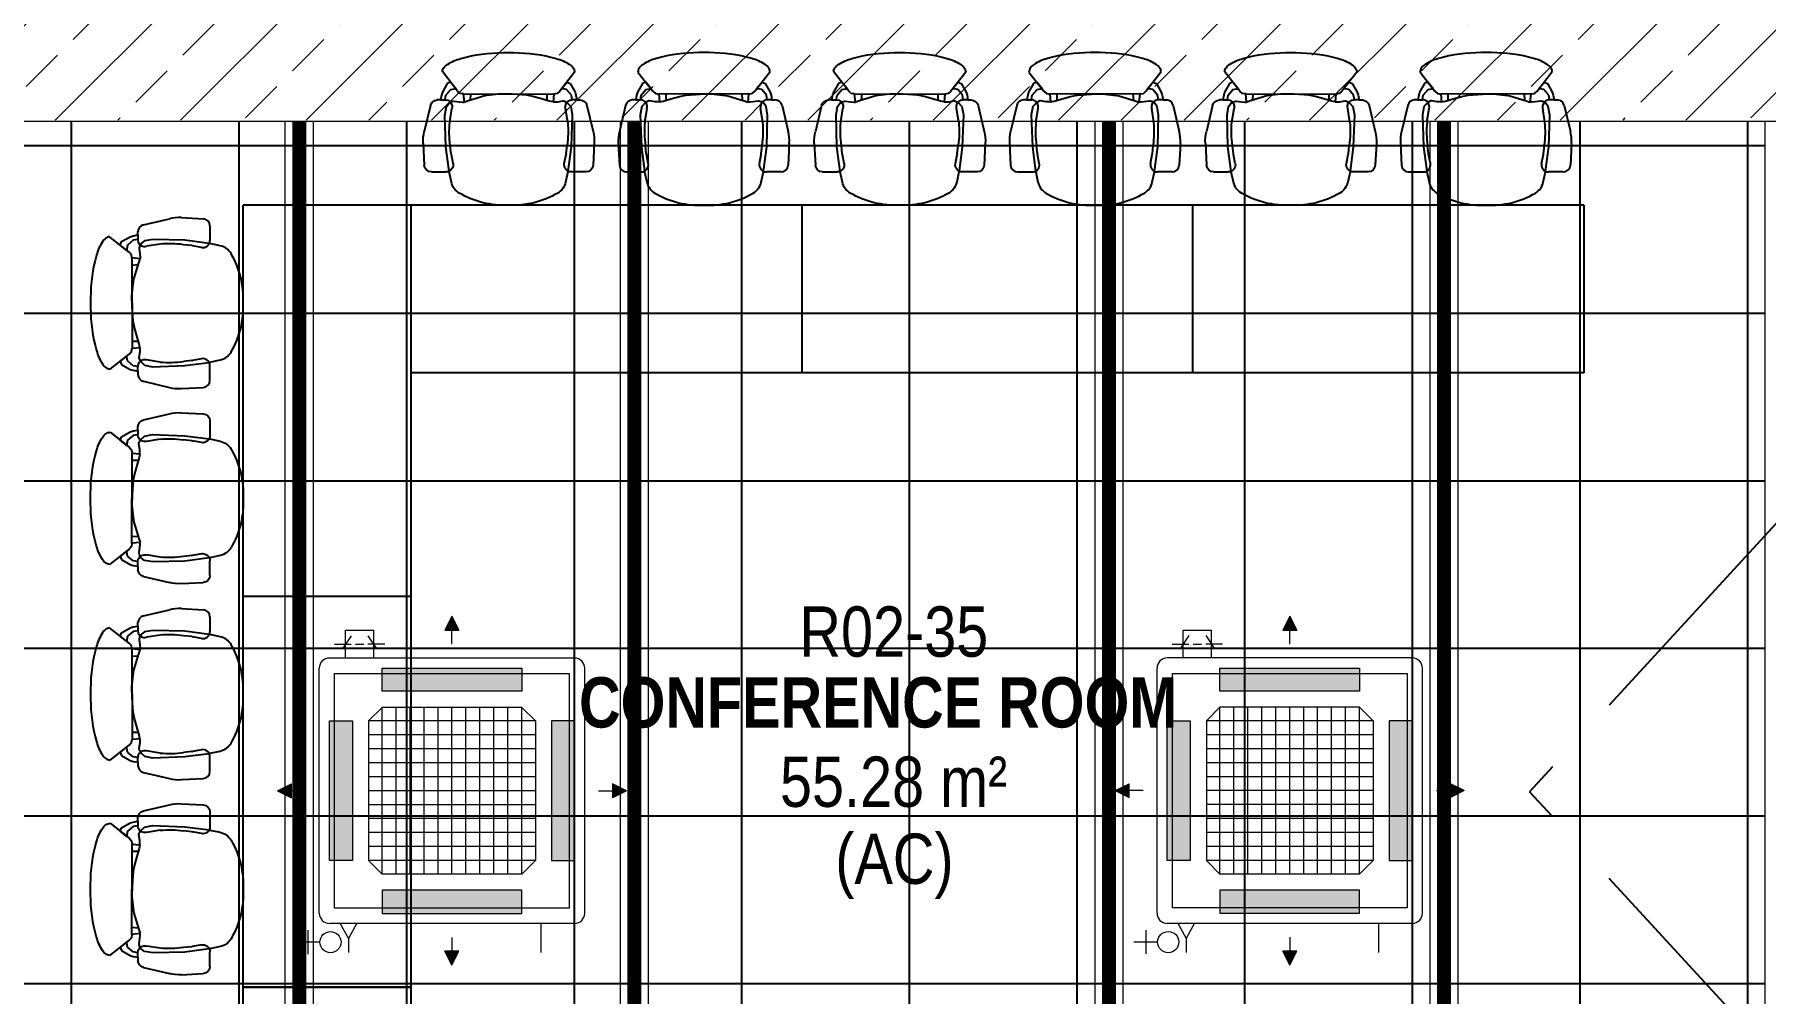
# Model space of a CAD drawing. Header units: millimetres. Extents: x -92759 to 184353, y -15225 to 86714.
# Drawn here: x 56005 to 62201, y 63894 to 67327 of the extents above; entities that cross this region are included whole.
import ezdxf

# ---------------------------------------------------------------- set-up
doc = ezdxf.new("R2010")
doc.units = ezdxf.units.MM
doc.linetypes.add('HIDDEN', pattern=[0.375, 0.25, -0.125])
doc.linetypes.add('IDA - Center 2', pattern=[1950, 450, -300, 900, -300])
for name, color, linetype in [('0-1', 9, 'Continuous'), ('A-_FURT----_E', 9, 'Continuous'), ('A-_ROOMNAME_A', 8, 'Continuous'), ('A-PATT-CONC', 8, 'Continuous'), ('E-legend', 1, 'Continuous'), ('M-_SANIFIXR_E', 9, 'Continuous'), ('M-ACMV_FCU', 5, 'Continuous'), ('PDF_M-_ACON----_E-N', 7, 'Continuous')]:
    doc.layers.add(name, color=color, linetype=linetype)
for name, color, linetype, lineweight in [('A--', 134, '500-1-RP', 25), ('HFI 9MM FPB', 94, 'Continuous', 5), ('M-ACMV_CDP', 190, 'DRAIN_PIPE', 25), ('M-ACMV_FCU-1', 86, 'Continuous', 9), ('M-ACMV_PWR', 1, 'REFRIGERANT', 25), ('M-ACMV_REF_PIPE', 134, '500-1-RP', 25), ('M-ACMV_VCD', 7, 'Continuous', 25)]:
    doc.layers.add(name, color=color, linetype=linetype, lineweight=lineweight)
doc.styles.add('Arial Narrow_2', font='ARIALN.TTF', dxfattribs={"height": 225})
doc.styles.add('Arial Narrow_B_1', font='ARIALNB.TTF', dxfattribs={"height": 300})
doc.styles.get("Standard").update_dxf_attribs({"font": 'arial.ttf'})
doc.linetypes.add('500-1-RP', pattern='A,0.75,-0.5,0.75,-0.5,0.75,-0.5,0.75,-1.7,["RP",Standard,S=1,R=0,X=-1,Y=-0.5],-1.7', length=7.9)
doc.linetypes.add('DRAIN_PIPE', pattern='A,0.5,-0.2,["D",Standard,S=0.1,R=0,X=-0.1,Y=-0.05],-0.25', length=0.95)
doc.linetypes.add('REFRIGERANT', pattern='A,15,-5.08,["R",Standard,S=2.54,R=0,X=-2.54,Y=-1.27],-5.08', length=25.16)

# ---------------------------------------------------------------- blocks, each defined once
blk = doc.blocks.new('HermanMiller_Seating_NewAeronWorkChairASize - A Size Low-Hgt Range Adj Std Tlt Hgt Adj Plus Pivot Arms Leather Armpads Basic Back Sup-8509503-2ND STOREY Copy 1')
at = {"layer": 'A-_FURT----_E'}
for p, q in [((-89.9, 243.1), (-89.6, 255.1)), ((-70.1, 279.3), (22.9, 301.4)), ((66, 305.3), (143.9, 301.4)), ((168, 276), (168, 223.2)), ((-120.9, 182.1), (-191.8, 236.5)), ((-153.3, 207.1), (-147.9, 219.2)), ((-127.5, 186.8), (-153.3, 207.1)), ((-147.9, 219.2), (-117.8, 236.6)), ((-127.3, 206.5), (-128.9, 193.8)), ((-128.9, 193.8), (-127.5, 186.8)), ((-106.6, 223.9), (-127.3, 206.5)), ((-117.8, 236.6), (-106.6, 239.8)), ((-106.6, 239.8), (-89.9, 243.1)), ((-90.2, 226.4), (-106.6, 223.9)), ((-89.9, 243.1), (-90.2, 226.4)), ((-81.7, 210), (-85.1, 196.7)), ((-85.1, 196.7), (-85.1, 194)), ((-85.1, 194), (-82.4, 175.4)), ((-66.2, 222.4), (-81.7, 210)), ((-35.1, 227.3), (-66.2, 222.4)), ((-9.4, 210.4), (-58.5, 202.6)), ((78, 224.5), (-35.1, 227.3)), ((103.4, 205), (73.2, 208.2)), ((165.1, 212.9), (78, 224.5)), ((137.6, 198.2), (105.6, 204.6)), ((167.5, 212.7), (165.1, 212.9)), ((205.1, 204.4), (167.5, 212.7)), ((-113, 172.8), (-120.9, 182.1)), ((-111.6, 160.8), (-113, 172.8)), ((-111.6, 160.8), (-110.3, -162.1)), ((-81.1, 158), (-111.6, 160.8)), ((-111.5, 135.5), (-88.4, 136.9)), ((-103.7, 85.1), (-86.4, 143.5)), ((-86.4, 143.5), (-81.1, 156.8)), ((-82.4, 175.4), (-81.1, 163.5)), ((-81.1, 163.5), (-81.1, 158)), ((-111.6, 25.3), (-105, 77.1)), ((-105, 77.1), (-103.7, 85.1)), ((-258.9, 18.3), (-258.9, 0)), ((-110.3, -13.3), (-111.6, 25.3)), ((-258.9, 0), (-258.9, -18.3)), ((-106.3, -65.1), (-110.3, -13.3)), ((-102.3, -87.7), (-106.3, -65.1)), ((-93, -118.3), (-102.3, -87.7)), ((-85.1, -146.2), (-93, -118.3)), ((-188.6, -236.8), (-120.9, -183.4)), ((-120.9, -183.4), (-113, -174.1)), ((-113, -174.1), (-110.3, -162.1)), ((-110.4, -136.9), (-87.7, -136.9)), ((-110.3, -162.1), (-82.4, -159.4)), ((-82.4, -175.4), (-86.4, -195.4)), ((-82.4, -159.5), (-85.1, -146.2)), ((-82.4, -159.4), (-82.4, -175.4)), ((-127.5, -188.3), (-153.3, -208.7)), ((-153.3, -208.7), (-147.9, -220.7)), ((-147.9, -220.7), (-117.8, -238.2)), ((-128.9, -195.3), (-127.5, -188.3)), ((-127.3, -208), (-128.9, -195.3)), ((-106.6, -225.5), (-127.3, -208)), ((-117.8, -238.2), (-106.6, -241.4)), ((-90.2, -228), (-106.6, -225.5)), ((-106.6, -241.4), (-89.9, -244.7)), ((-89.9, -244.7), (-90.2, -228)), ((-89.9, -244.7), (-89.6, -256.7)), ((-86.4, -195.4), (-86.4, -198)), ((-86.4, -198), (-80.8, -209.2)), ((-80.8, -209.2), (-66.5, -222.9)), ((-66.5, -222.9), (-36.8, -228.5)), ((-9.4, -212), (-58.5, -204.1)), ((-36.8, -228.5), (78.7, -224)), ((103.4, -206.6), (73.2, -209.8)), ((78.7, -224), (165.1, -212.9)), ((137.6, -199.8), (105.6, -206.2)), ((165.1, -212.9), (167.5, -212.7)), ((167.5, -212.7), (205, -204.5)), ((168, -277.6), (168, -224.7)), ((-70.1, -280.8), (22.9, -303)), ((66, -306.9), (143.9, -302.9))]:
    blk.add_line(p, q, dxfattribs=at)
for centre, radius, start, end in [((-64.2, 254.5), 25.4, 103.3925, 178.69805), ((58.2, 153.1), 152.4, 87.06433, 103.3925), ((142.6, 276), 25.4, 0, 87.06433), ((-65, 122.2), 179.6, 147.6103, 164.31464), ((-176.2, 192.7), 48, 126.19811, 147.6103), ((-188, 208.8), 28, 97.91291, 126.19811), ((-64.9, 227.2), 25.4, 181.63603, 262.725), ((-64.9, 227.2), 25.4, 262.725, 284.38139), ((23, -138.3), 350.2, 81.75637, 95.30328), ((100.6, 179.7), 25.4, 78.69007, 83.82982), ((142.6, 223.2), 25.4, 258.69007, 0), ((192.4, 146.3), 59.5, 30.44579, 77.65423), ((304.8, 18.3), 563.7, 164.31464, 180), ((-29.5, 15.8), 316.9, 357.13361, 30.44579), ((304.8, -18.3), 563.7, 180, 195.68536), ((-29.5, -15.8), 316.9, 329.55421, 2.86639), ((-65, -122.2), 179.6, 195.68536, 212.3897), ((192.4, -146.3), 59.5, 282.20527, 329.55421), ((-176.2, -192.7), 48, 212.3897, 233.80189), ((-188, -208.8), 28, 233.80189, 268.68643), ((-64.9, -228.8), 25.4, 97.275, 178.36397), ((-64.9, -228.8), 25.4, 75.61861, 97.275), ((23, 136.8), 350.2, 264.69672, 278.24363), ((100.6, -181.3), 25.4, 276.17018, 281.30993), ((142.6, -224.7), 25.4, 0, 101.30993), ((-64.2, -256.1), 25.4, 181.30195, 256.6075), ((58.2, -154.7), 152.4, 256.6075, 272.93567), ((142.6, -277.6), 25.4, 272.93567, 0)]:
    blk.add_arc(centre, radius, start, end, dxfattribs=at)
blk = doc.blocks.new('1599_FURN_RHH_BLK8 _NEW__2ND STY_dwg-10261561-BLK8_RHH_2ND STOREY PLAN')
at = {"layer": '0-1', "color": 8}
for p, q in [((-28749.8, -12625.1), (-33549.8, -12625.1)), ((-32949.8, -12625.1), (-32949.8, -15425.1)), ((-28749.8, -13225.1), (-32949.8, -13225.1))]:
    blk.add_line(p, q, dxfattribs=at)
at = {"layer": '0-1', "linetype": 'IDA - Center 2'}
for p in [(-27542.4, -13200.1), (-27542.4, -16250.1)]:
    blk.add_line(p, (-28944.3, -14725.1), dxfattribs=at)
at = {"layer": '0-1', "color": 8}
for points in [[(-32949.8, -15425.1), (-33549.8, -15425.1), (-33549.8, -12625.1)], [(-31549.8, -12625.1), (-31549.8, -13225.1)], [(-30149.8, -13225.1), (-30149.8, -12625.1)], [(-28749.8, -12625.1), (-28749.8, -13225.1)], [(-33549.8, -14025.1), (-32949.8, -14025.1)]]:
    blk.add_lwpolyline(points, dxfattribs=at)
blk.add_lwpolyline([(-32949.8, -16825.1), (-33549.8, -16825.1), (-33549.8, -15425.1), (-32949.8, -15425.1)], close=True, dxfattribs=at)
at = {"layer": 'A-_FURT----_E', "color": 8, "xscale": -1}
for p, rotation in [((-32599.8, -12338.1), 90), ((-31199.8, -12338.1), 90), ((-29799.8, -12338.1), 90), ((-33836.8, -13675.1), 180), ((-33836.8, -15075.1), 180)]:
    blk.add_blockref('HermanMiller_Seating_NewAeronWorkChairASize - A Size Low-Hgt Range Adj Std Tlt Hgt Adj Plus Pivot Arms Leather Armpads Basic Back Sup-8509503-2ND STOREY Copy 1', p, dxfattribs=dict(at, rotation=rotation))
at = {"layer": 'A-_FURT----_E', "color": 8, "rotation": 270}
for p in [(-31899.8, -12338.1), (-30499.8, -12338.1), (-29099.8, -12338.1)]:
    blk.add_blockref('HermanMiller_Seating_NewAeronWorkChairASize - A Size Low-Hgt Range Adj Std Tlt Hgt Adj Plus Pivot Arms Leather Armpads Basic Back Sup-8509503-2ND STOREY Copy 1', p, dxfattribs=at)
at = {"layer": 'A-_FURT----_E', "color": 8}
for p in [(-33836.8, -12975.1), (-33836.8, -14375.1)]:
    blk.add_blockref('HermanMiller_Seating_NewAeronWorkChairASize - A Size Low-Hgt Range Adj Std Tlt Hgt Adj Plus Pivot Arms Leather Armpads Basic Back Sup-8509503-2ND STOREY Copy 1', p, dxfattribs=at)
blk = doc.blocks.new('A$C3019c3af')
at = {"layer": 'M-_SANIFIXR_E'}
blk.add_blockref('1599_FURN_RHH_BLK8 _NEW__2ND STY_dwg-10261561-BLK8_RHH_2ND STOREY PLAN', (7599.8, 46600.1), dxfattribs=at)
at = {"layer": 'A-_ROOMNAME_A', "char_height": 180, "attachment_point": 1}
for s, insert, width, style in [('R02-35', (-23958.5, 32538.2), 853.797, 'Arial Narrow_2'), ('CONFERENCE ROOM', (-24747.5, 32284.7), 2765.822, 'Arial Narrow_B_1'), ('55.28 m²', (-24028.2, 32000.7), 1022.152, 'Arial Narrow_2'), ('(AC)', (-23830.2, 31725), 541.139, 'Arial Narrow_2')]:
    blk.add_mtext(s, dxfattribs=dict(at, insert=insert, width=width, style=style))
blk = doc.blocks.new('RCP_B8L2')
at = {"layer": 'A-PATT-CONC'}
h = blk.add_hatch(dxfattribs=at)
h.set_pattern_fill('ANSI37', color=256, scale=189, angle=45)
h.set_pattern_definition([(90, (-390319.6, -153298.3), (-600.075, 0), []), (180, (-390319.6, -153298.3), (-6e-14, -600.075), [])])
h.paths.add_polyline_path([(-396817.1, -153302.3), (-390419.1, -153302.3), (-390419.1, -158102.3), (-396817.1, -158102.3)])
at = {"layer": 'HFI 9MM FPB'}
h = blk.add_hatch(dxfattribs=at)
h.set_pattern_fill('ANSI33', color=256, scale=50)
h.set_pattern_definition([(45, (-381589.02, -647239), (-224.5064, 224.5064), []), (45, (-381364.5, -647239), (-224.5064, 224.5064), [158.75, -79.375])])
h.paths.add_polyline_path([(-396916.6, -153298.3), (-390319.6, -153298.3), (-390319.6, -158098.3), (-396916.6, -158098.3)], flags=16)
edge = h.paths.add_edge_path()
edge.add_line((-397702.1, -152277.3), (-389568.1, -152277.3))
edge.add_line((-389568.1, -152277.3), (-389568.1, -159127.3))
edge.add_line((-389568.1, -159127.3), (-397218.1, -159127.3))
edge.add_line((-397218.1, -159127.3), (-397218.1, -158677.3))
edge.add_line((-397218.1, -158677.3), (-397668.1, -158677.3))
edge.add_line((-397668.1, -158677.3), (-397668.1, -152277.3))
for points in [[(-396916.6, -153302.3), (-390319.6, -153302.3), (-390319.6, -158102.3), (-396916.6, -158102.3)], [(-395717.1, -158102.3), (-395717.1, -153302.3), (-395617.6, -153302.3), (-395617.6, -158102.3)], [(-394517.6, -158102.3), (-394517.6, -153302.3), (-394418.1, -153302.3), (-394418.1, -158102.3)], [(-392818.1, -158102.3), (-392818.1, -153302.3), (-392718.6, -153302.3), (-392718.6, -158102.3)], [(-391618.6, -158102.3), (-391618.6, -153302.3), (-391519.1, -153302.3), (-391519.1, -158102.3)], [(-390419.1, -158102.3), (-390419.1, -153302.3), (-390319.6, -153302.3), (-390319.6, -158102.3)]]:
    blk.add_lwpolyline(points, close=True, dxfattribs=at)
blk = doc.blocks.new('EL_B8_L2_R4')
at = {"color": 1, "linetype": 'HIDDEN', "ltscale": 20, "const_width": 50}
for points in [[(-33349.2, -17125), (-33349.2, -12325)], [(-32149.7, -17125), (-32149.7, -12325)], [(-30450.3, -17125), (-30450.3, -12325)], [(-29250.8, -17125), (-29250.8, -12325)]]:
    blk.add_lwpolyline(points, dxfattribs=at)
blk = doc.blocks.new('A$Ca8a76259')
at = {"layer": 'M-ACMV_FCU', "lineweight": 0}
h = blk.add_hatch(color=256, dxfattribs=at)
h.dxf.hatch_style = 1
h.paths.add_polyline_path([(0, 625), (-25, 575), (25, 575)])
h = blk.add_hatch(color=256, dxfattribs=at)
h.dxf.hatch_style = 1
h.paths.add_polyline_path([(250, 356), (250, 439), (-250, 439), (-250, 356)])
h.paths.add_polyline_path([(356, -250), (439, -250), (439, 250), (356, 250)])
h.paths.add_polyline_path([(-356, 250), (-439, 250), (-439, -250), (-356, -250)])
h.paths.add_polyline_path([(-250, -356), (-250, -439), (250, -439), (250, -356)])
h = blk.add_hatch(color=256, dxfattribs=at)
h.dxf.hatch_style = 1
h.paths.add_polyline_path([(-625, 0), (-575, -25), (-575, 25)])
h = blk.add_hatch(color=256, dxfattribs=at)
h.dxf.hatch_style = 1
h.paths.add_polyline_path([(625, 0), (575, 25), (575, -25)])
h = blk.add_hatch(color=256, dxfattribs=at)
h.dxf.hatch_style = 1
h.paths.add_polyline_path([(0, -625), (25, -575), (-25, -575)])
for p, q in [((0, 625), (-25, 575)), ((0, 625), (25, 575)), ((-25, 575), (25, 575)), ((0, 525), (0, 575)), ((-475, 439), (-475, -439)), ((439, 475), (-439, 475)), ((439, 475), (439, 475)), ((475, 439), (475, 439)), ((475, 439), (475, -439)), ((-298.5, 250), (-250, 298.5)), ((-298.5, 250), (-298.5, -250)), ((298.5, 250), (-298.5, 250)), ((-250, 298.5), (250, 298.5)), ((-250, 298.5), (-250, -298.5)), ((-200, 298.5), (-200, -298.5)), ((-150, 298.5), (-150, -298.5)), ((-100, 298.5), (-100, -298.5)), ((-50, 298.5), (-50, -298.5)), ((0, 298.5), (0, -298.5)), ((50, 298.5), (50, -298.5)), ((100, 298.5), (100, -298.5)), ((150, 298.5), (150, -298.5)), ((200, 298.5), (200, -298.5)), ((250, 298.5), (298.5, 250)), ((250, 298.5), (250, -298.5)), ((298.5, 250), (298.5, -250)), ((298.5, 200), (-298.5, 200)), ((298.5, 150), (-298.5, 150)), ((298.5, 100), (-298.5, 100)), ((-625, 0), (-575, 25)), ((-625, 0), (-575, -25)), ((-575, -25), (-575, 25)), ((-525, 0), (-575, 0)), ((298.5, 50), (-298.5, 50)), ((298.5, 0), (-298.5, 0)), ((525, 0), (575, 0)), ((575, 25), (575, -25)), ((625, 0), (575, 25)), ((625, 0), (575, -25)), ((298.5, -50), (-298.5, -50)), ((298.5, -100), (-298.5, -100)), ((298.5, -150), (-298.5, -150)), ((298.5, -200), (-298.5, -200)), ((-250, -298.5), (-298.5, -250)), ((298.5, -250), (-298.5, -250)), ((-250, -298.5), (250, -298.5)), ((250, -298.5), (298.5, -250)), ((439, -475), (-439, -475)), ((0, -525), (0, -575)), ((25, -575), (-25, -575)), ((0, -625), (-25, -575)), ((0, -625), (25, -575))]:
    blk.add_line(p, q, dxfattribs=at)
for points in [[(-250, 356), (250, 356), (250, 439), (-250, 439)], [(420, 420), (420, -420), (-420, -420), (-420, 420)], [(-356, 250), (-356, -250), (-439, -250), (-439, 250)], [(356, 250), (356, -250), (439, -250), (439, 250)], [(-250, -356), (250, -356), (250, -439), (-250, -439)]]:
    blk.add_lwpolyline(points, close=True, dxfattribs=at)
for centre, start, end in [((-439, 439), 90, 180), ((439, 439), 0, 90), ((-439, -439), 180, 270), ((439, -439), 270, 0)]:
    blk.add_arc(centre, 36, start, end, dxfattribs=at)
blk = doc.blocks.new('SSO')
at = {"layer": 'M-ACMV_PWR', "linetype": 'ByBlock', "lineweight": 5}
for p, q in [((1064770.3, 20778.3), (1064770.3, 20878.3)), ((1064820.3, 20828.3), (1064720.3, 20828.3))]:
    blk.add_line(p, q, dxfattribs=at)
blk.add_circle((1064770.3, 20733.6), 44.6, dxfattribs=at)
blk.add_circle((1064770.3, 20733.6), 44.6, dxfattribs=at)
blk = doc.blocks.new('A$C81577ca4')
at = {"layer": 'A--', "lineweight": 0, "ltscale": 0.75}
for p, q in [((19, -95), (-36, -125)), ((-36, -125), (-86, -125)), ((19, -155), (-36, -125))]:
    blk.add_line(p, q, dxfattribs=at)
blk = doc.blocks.new('A$C49267d6b')
at = {"layer": 'PDF_M-_ACON----_E-N', "lineweight": 0}
for p, q in [((0, 127), (0, 76.2)), ((-25.4, 76.2), (12.7, 101.6)), ((0, 63.5), (0, 38.1)), ((-25.4, 25.4), (12.7, 0)), ((0, -25.4), (0, 25.4))]:
    blk.add_line(p, q, dxfattribs=at)
blk = doc.blocks.new('FCU -1')
at = {"layer": 'M-ACMV_CDP', "lineweight": 5}
blk.add_line((378826.6, -51081.4), (378826.6, -51186.4), dxfattribs=at)
at = {"layer": 'M-ACMV_VCD', "lineweight": 5}
blk.add_lwpolyline([(378127.5, -50132.1), (378127.5, -50032.1), (378227.5, -50032.1), (378227.5, -50132.1)], close=True, dxfattribs=at)
at = {"layer": 'M-ACMV_FCU', "lineweight": 5, "rotation": 270}
blk.add_blockref('A$Ca8a76259', (378508.4, -50607.1), dxfattribs=at)
at = {"layer": 'M-ACMV_PWR', "color": 1, "linetype": 'ByBlock', "lineweight": 5, "xscale": 0.85, "yscale": 0.85, "zscale": 0.85, "rotation": 90}
blk.add_blockref('SSO', (395697, -956204), dxfattribs=at)
at = {"layer": 'M-ACMV_REF_PIPE', "lineweight": 5, "rotation": 90}
blk.add_blockref('A$C81577ca4', (378012.4, -51100.4), dxfattribs=at)
at = {"layer": 'M-ACMV_VCD', "lineweight": 5, "xscale": -1.181061443391948, "yscale": 1.181061443391948, "zscale": 1.181061443391948, "rotation": 90}
blk.add_blockref('A$C49267d6b', (378237.5, -50082.1), dxfattribs=at)
blk = doc.blocks.new('ACMV_B8_L2')
at = {"layer": 'M-ACMV_FCU-1'}
for p in [(-260346, 9510.8), (-257347, 9511)]:
    blk.add_blockref('FCU -1', p, dxfattribs=at)

msp = doc.modelspace()

# ---------------------------------------------------------------- block references
at = {"layer": '0-1'}
msp.add_blockref('A$C3019c3af', (82701.1, 32741.2), dxfattribs=at)
at = {"layer": 'A-PATT-CONC'}
msp.add_blockref('RCP_B8L2', (452619.1, 220318.5), dxfattribs=at)
at = {"layer": 'E-legend', "color": 7}
msp.add_blockref('EL_B8_L2_R4', (90301.1, 79341.2), dxfattribs=at)
at = {"layer": 'M-ACMV_FCU-1'}
msp.add_blockref('ACMV_B8_L2', (-60663.6, 105715.9), dxfattribs=at)

doc.saveas('drawing.dxf')
